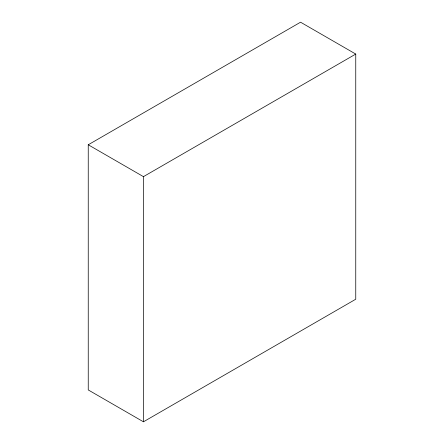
<?xml version="1.0" encoding="UTF-8"?>
<svg xmlns="http://www.w3.org/2000/svg" width="444" height="444" viewBox="0 0 444 444"><rect width="100%" height="100%" fill="white"/><g stroke="black" fill="none" stroke-linecap="round" stroke-linejoin="round"><path stroke-width="0.67" d="M88.245 144.777L300.555 22.2L355.755 54.068L355.755 299.223L143.445 421.8L88.245 389.932L88.245 144.777L143.445 176.645L355.755 54.068M143.445 176.645L143.445 421.8"/></g></svg>
